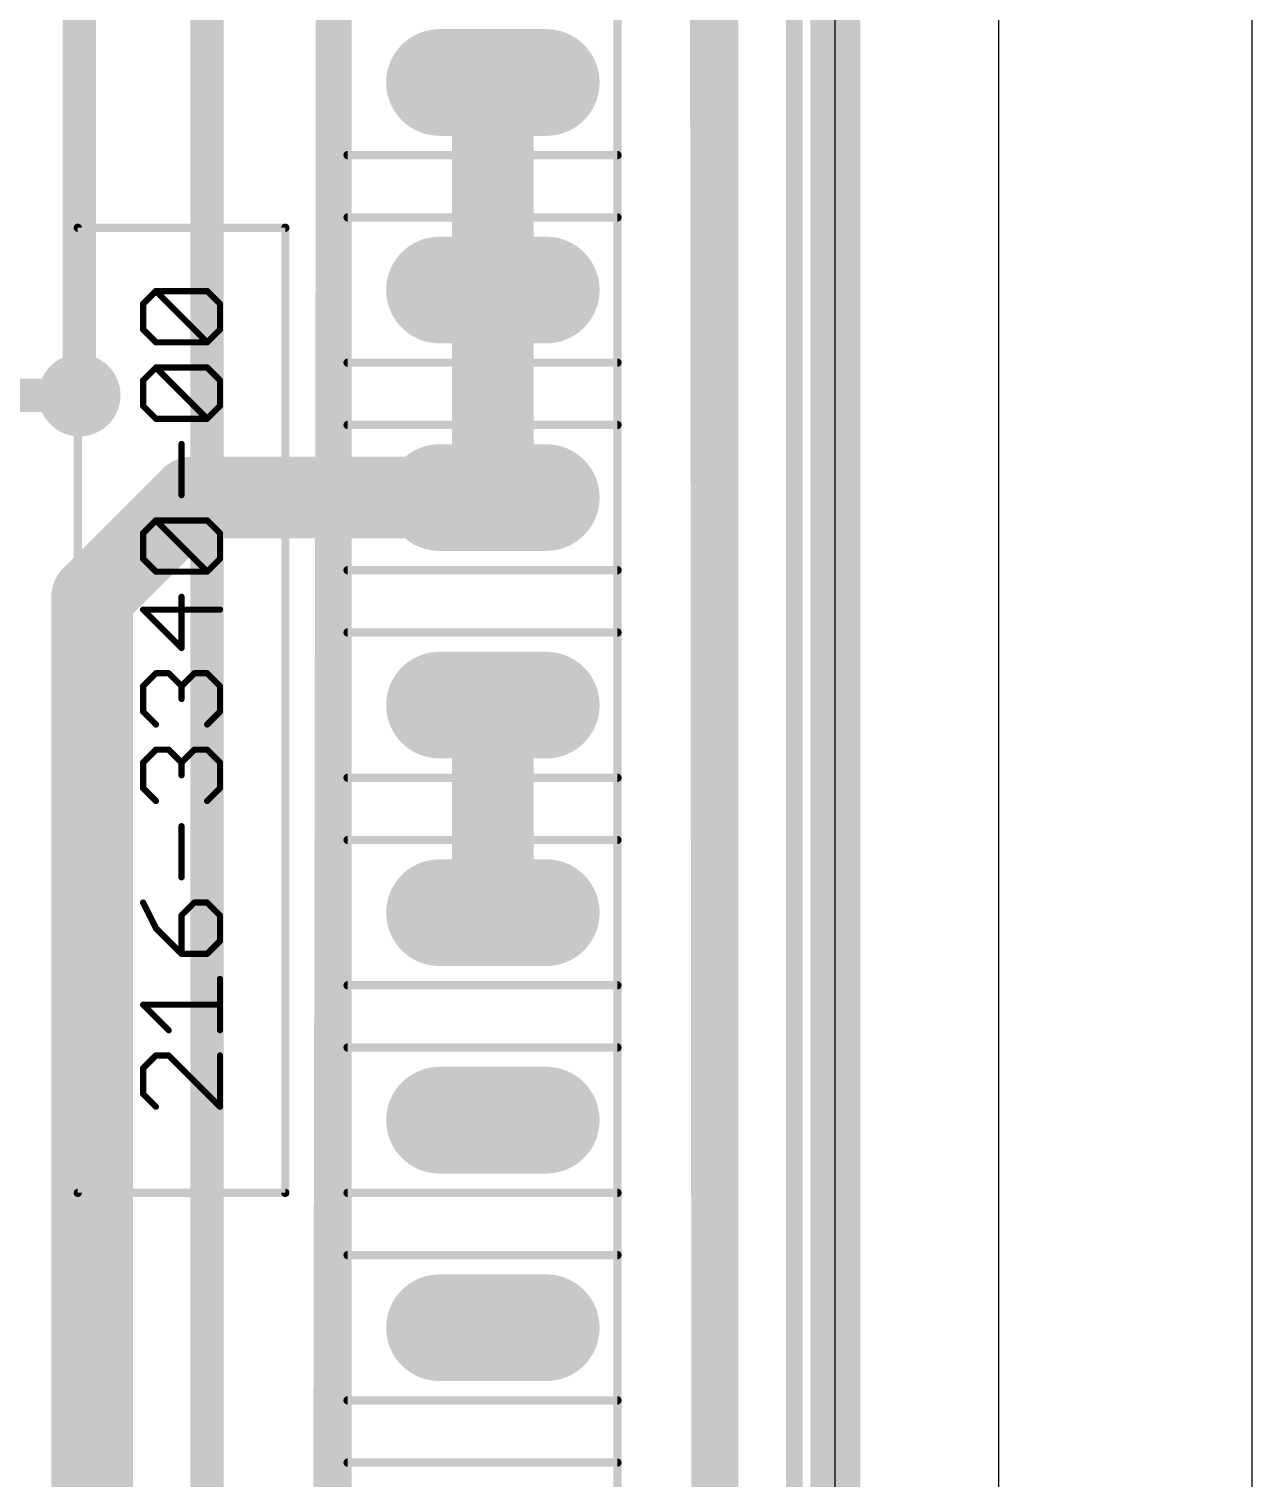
# Model space of a CAD drawing. Header units: inches. Extents: x -5 to 142, y -3 to 122.
# Drawn here: x 127.13 to 142.1, y 42.81 to 60.55 of the extents above; entities that cross this region are included whole.
import ezdxf

# ---------------------------------------------------------------- set-up
doc = ezdxf.new("R2010")
doc.units = ezdxf.units.IN
doc.header["$MEASUREMENT"] = 0
for name, color, linetype in [('1', 22, 'Continuous'), ('15', 22, 'Continuous'), ('16', 175, 'Continuous'), ('17', 82, 'Continuous'), ('18', 82, 'Continuous'), ('2', 175, 'Continuous'), ('20', 7, 'Continuous'), ('21', 253, 'Continuous'), ('51', 253, 'Continuous')]:
    doc.layers.add(name, color=color, linetype=linetype)

# ---------------------------------------------------------------- blocks, each defined once
blk = doc.blocks.new('LONGP100')
at = {"const_width": 1}
blk.add_lwpolyline([(-0.5, 0), (0.5, 0)], dxfattribs=at)
at = {"const_width": 0.5}
for points in [[(-0.5, 0.25, 1), (-0.5, -0.25)], [(0.5, -0.25, 1), (0.5, 0.25)]]:
    blk.add_lwpolyline(points, format="xyb", dxfattribs=at)
blk = doc.blocks.new('ROUNDP')
at = {"const_width": 0.5}
blk.add_lwpolyline([(0, -0.25, 1), (0, 0.25, 1), (0, -0.25)], format="xyb", dxfattribs=at)
blk = doc.blocks.new('ROUNDV')
at = {"const_width": 0.5}
blk.add_lwpolyline([(0, -0.25, 1), (0, 0.25, 1), (0, -0.25)], format="xyb", dxfattribs=at)

msp = doc.modelspace()

# ---------------------------------------------------------------- linework, layer by layer
for points in [[(-3.1, -3.1), (142.1, -3.1), (142.1, 118.1), (-3.1, 118.1)], [(0, 0), (139, 0), (139, 115), (0, 115)], [(137, 106.5), (128, 106.5), (128, 85.5), (109.5, 85.5), (109.5, 80.5), (2, 80.5), (2, 34.5), (127, 34.5), (127, 9.5), (137, 9.5), (137, 34.5), (137, 80.5), (137, 85.5)]]:
    msp.add_lwpolyline(points, close=True)
at = {"layer": '1'}
for points, const_width in [([(137, 106.5), (137, 9.5)], 0.4064), ([(135.5625, 24.4688), (135.5625, 68.625)], 0.5), ([(132.81, 59.89), (132.81, 57.35)], 1), ([(132.81, 57.35), (132.81, 54.81)], 1), ([(129.1225, 54.81), (127.9062, 53.5938)], 1), ([(132.81, 54.81), (129.1225, 54.81)], 1), ([(127.9062, 53.5938), (127.9062, 40.4688)], 1), ([(132.81, 52.27), (132.81, 49.73)], 1)]:
    msp.add_lwpolyline(points, dxfattribs=dict(at, const_width=const_width))
at = {"layer": '1', "const_width": 0.5}
for points in [[(133.06, 59.89, 1), (132.56, 59.89)], [(133.06, 57.35, 1), (132.56, 57.35)], [(132.56, 57.35, 1), (133.06, 57.35)], [(129.1225, 55.06, 1), (129.1225, 54.56)], [(129.2993, 54.6332, 1), (128.9457, 54.9868)], [(132.81, 54.56, 1), (132.81, 55.06)], [(132.56, 54.81, 1), (133.06, 54.81)], [(128.1562, 53.5938, 1), (127.6562, 53.5938)], [(127.7295, 53.7705, 1), (128.083, 53.417)], [(133.06, 52.27, 1), (132.56, 52.27)], [(132.56, 49.73, 1), (133.06, 49.73)]]:
    msp.add_lwpolyline(points, format="xyb", dxfattribs=at)
at = {"layer": '15'}
for points, const_width in [([(137, 9.5), (137, 106.5)], 0.6096), ([(129.3125, 62.6875), (129.3125, 41.0312)], 0.4064), ([(130.8438, 61.3438), (130.8438, 40.875)], 0.4064), ([(127.75, 56.0625), (120.0625, 56.0625)], 0.4064)]:
    msp.add_lwpolyline(points, dxfattribs=dict(at, const_width=const_width))
at = {"layer": '15', "const_width": 0.2032}
msp.add_lwpolyline([(127.75, 55.9609, 1), (127.75, 56.1641)], format="xyb", dxfattribs=at)
at = {"layer": '16'}
for points, const_width in [([(137, 106.5), (137, 9.5)], 0.4064), ([(135.4688, 65.1562), (135.5, 31.7188)], 0.5), ([(127.75, 62.1875), (127.75, 56.0625)], 0.4064)]:
    msp.add_lwpolyline(points, dxfattribs=dict(at, const_width=const_width))
at = {"layer": '16', "const_width": 0.2032}
msp.add_lwpolyline([(127.6484, 56.0625, 1), (127.8516, 56.0625)], format="xyb", dxfattribs=at)
at = {"layer": '2'}
for points, const_width in [([(137, 106.5), (137, 9.5)], 0.6096), ([(130.875, 75.2188), (130.8125, 41)], 0.4064)]:
    msp.add_lwpolyline(points, dxfattribs=dict(at, const_width=const_width))
at = {"layer": '20'}
msp.add_line((137, 9.5), (137, 106.5), dxfattribs=at)
at = {"layer": '21'}
for points, const_width in [([(136.5, 69.33), (136.5, 35.99)], 0.2032), ([(131.032, 40.459), (131.032, 61.541)], 0.1016), ([(135.35, 61.541), (135.35, 40.459)], 0.1016), ([(134.334, 41.221), (134.334, 60.779)], 0.1016), ([(127.73, 46.301), (127.73, 58.112)], 0.1016), ([(127.73, 58.112), (130.27, 58.112)], 0.1016), ([(130.27, 58.112), (130.27, 46.301)], 0.1016), ([(128.5293, 57.1806), (128.6861, 57.3374)], 0.0762), ([(128.6861, 57.3374), (129.3131, 57.3374)], 0.0762), ([(129.3131, 56.7103), (128.6861, 57.3374)], 0.0762), ([(129.3131, 57.3374), (129.4699, 57.1806)], 0.0762), ([(128.5293, 56.8671), (128.5293, 57.1806)], 0.0762), ([(129.4699, 57.1806), (129.4699, 56.8671)], 0.0762), ([(128.6861, 56.7103), (128.5293, 56.8671)], 0.0762), ([(129.4699, 56.8671), (129.3131, 56.7103)], 0.0762), ([(129.3131, 56.7103), (128.6861, 56.7103)], 0.0762), ([(128.5293, 56.2451), (128.6861, 56.4018)], 0.0762), ([(128.6861, 56.4018), (129.3131, 56.4018)], 0.0762), ([(129.3131, 55.7748), (128.6861, 56.4018)], 0.0762), ([(129.3131, 56.4018), (129.4699, 56.2451)], 0.0762), ([(128.5293, 55.9315), (128.5293, 56.2451)], 0.0762), ([(129.4699, 56.2451), (129.4699, 55.9315)], 0.0762), ([(128.6861, 55.7748), (128.5293, 55.9315)], 0.0762), ([(129.4699, 55.9315), (129.3131, 55.7748)], 0.0762), ([(129.3131, 55.7748), (128.6861, 55.7748)], 0.0762), ([(128.9996, 54.8392), (128.9996, 55.4663)], 0.0762), ([(128.5293, 54.374), (128.6861, 54.5308)], 0.0762), ([(128.6861, 54.5308), (129.3131, 54.5308)], 0.0762), ([(129.3131, 53.9037), (128.6861, 54.5308)], 0.0762), ([(129.3131, 54.5308), (129.4699, 54.374)], 0.0762), ([(128.5293, 54.0605), (128.5293, 54.374)], 0.0762), ([(129.4699, 54.374), (129.4699, 54.0605)], 0.0762), ([(128.6861, 53.9037), (128.5293, 54.0605)], 0.0762), ([(129.4699, 54.0605), (129.3131, 53.9037)], 0.0762), ([(129.3131, 53.9037), (128.6861, 53.9037)], 0.0762), ([(128.9996, 52.9682), (128.9996, 53.5953)], 0.0762), ([(129.4699, 53.4385), (128.5293, 53.4385)], 0.0762), ([(128.5293, 53.4385), (128.9996, 52.9682)], 0.0762), ([(128.5293, 52.503), (128.6861, 52.6598)], 0.0762), ([(128.6861, 52.6598), (128.8428, 52.6598)], 0.0762), ([(128.8428, 52.6598), (128.9996, 52.503)], 0.0762), ([(128.9996, 52.503), (129.1564, 52.6598)], 0.0762), ([(129.1564, 52.6598), (129.3131, 52.6598)], 0.0762), ([(129.3131, 52.6598), (129.4699, 52.503)], 0.0762), ([(128.5293, 52.1895), (128.5293, 52.503)], 0.0762), ([(128.9996, 52.503), (128.9996, 52.3462)], 0.0762), ([(129.4699, 52.503), (129.4699, 52.1895)], 0.0762), ([(128.6861, 52.0327), (128.5293, 52.1895)], 0.0762), ([(129.4699, 52.1895), (129.3131, 52.0327)], 0.0762), ([(128.5293, 51.5675), (128.6861, 51.7242)], 0.0762), ([(128.6861, 51.7242), (128.8428, 51.7242)], 0.0762), ([(128.8428, 51.7242), (128.9996, 51.5675)], 0.0762), ([(128.9996, 51.5675), (129.1564, 51.7242)], 0.0762), ([(129.1564, 51.7242), (129.3131, 51.7242)], 0.0762), ([(129.3131, 51.7242), (129.4699, 51.5675)], 0.0762), ([(128.5293, 51.2539), (128.5293, 51.5675)], 0.0762), ([(128.9996, 51.5675), (128.9996, 51.4107)], 0.0762), ([(129.4699, 51.5675), (129.4699, 51.2539)], 0.0762), ([(128.6861, 51.0972), (128.5293, 51.2539)], 0.0762), ([(129.4699, 51.2539), (129.3131, 51.0972)], 0.0762), ([(128.9996, 50.1617), (128.9996, 50.7887)], 0.0762), ([(128.5293, 49.8532), (128.6861, 49.5397)], 0.0762), ([(129.1564, 49.8532), (128.9996, 49.6964)], 0.0762), ([(129.3131, 49.8532), (129.1564, 49.8532)], 0.0762), ([(129.4699, 49.6964), (129.3131, 49.8532)], 0.0762), ([(128.9996, 49.6964), (128.9996, 49.2261)], 0.0762), ([(129.4699, 49.3829), (129.4699, 49.6964)], 0.0762), ([(128.6861, 49.5397), (128.9996, 49.2261)], 0.0762), ([(129.3131, 49.2261), (129.4699, 49.3829)], 0.0762), ([(128.9996, 49.2261), (129.3131, 49.2261)], 0.0762), ([(129.4699, 48.2906), (129.4699, 48.9177)], 0.0762), ([(128.8428, 48.2906), (128.5293, 48.6042)], 0.0762), ([(128.5293, 48.6042), (129.4699, 48.6042)], 0.0762), ([(128.6861, 47.9822), (128.5293, 47.8254)], 0.0762), ([(128.8428, 47.9822), (128.6861, 47.9822)], 0.0762), ([(129.4699, 47.3551), (128.8428, 47.9822)], 0.0762), ([(129.4699, 47.9822), (129.4699, 47.3551)], 0.0762), ([(128.5293, 47.8254), (128.5293, 47.5119)], 0.0762), ([(128.5293, 47.5119), (128.6861, 47.3551)], 0.0762), ([(130.27, 46.301), (127.73, 46.301)], 0.1016)]:
    msp.add_lwpolyline(points, dxfattribs=dict(at, const_width=const_width))
for points, const_width in [([(127.7554, 58.112, 1), (127.7046, 58.112)], 0.0508), ([(127.73, 58.1374, 1), (127.73, 58.0866)], 0.0508), ([(130.2954, 58.112, 1), (130.2446, 58.112)], 0.0508), ([(130.27, 58.0866, 1), (130.27, 58.1374)], 0.0508), ([(128.6861, 57.3564, 1), (128.6861, 57.3183)], 0.0381), ([(128.6995, 57.3508, 1), (128.6726, 57.3239)], 0.0381), ([(128.6995, 57.3239, 1), (128.6726, 57.3508)], 0.0381), ([(129.3266, 57.3508, 1), (129.2997, 57.3239)], 0.0381), ([(129.3131, 57.3183, 1), (129.3131, 57.3564)], 0.0381), ([(128.5483, 57.1806, 1), (128.5102, 57.1806)], 0.0381), ([(128.5158, 57.1941, 1), (128.5428, 57.1671)], 0.0381), ([(129.489, 57.1806, 1), (129.4509, 57.1806)], 0.0381), ([(129.4564, 57.1671, 1), (129.4834, 57.1941)], 0.0381), ([(128.5428, 56.8805, 1), (128.5158, 56.8536)], 0.0381), ([(128.5102, 56.8671, 1), (128.5483, 56.8671)], 0.0381), ([(129.4509, 56.8671, 1), (129.489, 56.8671)], 0.0381), ([(129.4834, 56.8536, 1), (129.4564, 56.8805)], 0.0381), ([(128.6861, 56.7293, 1), (128.6861, 56.6912)], 0.0381), ([(128.6726, 56.6968, 1), (128.6995, 56.7238)], 0.0381), ([(129.2997, 56.7238, 1), (129.3266, 56.6968)], 0.0381), ([(129.2997, 56.6968, 1), (129.3266, 56.7238)], 0.0381), ([(129.3131, 56.6912, 1), (129.3131, 56.7293)], 0.0381), ([(128.6861, 56.4209, 1), (128.6861, 56.3828)], 0.0381), ([(128.6995, 56.4153, 1), (128.6726, 56.3884)], 0.0381), ([(128.6995, 56.3884, 1), (128.6726, 56.4153)], 0.0381), ([(129.3266, 56.4153, 1), (129.2997, 56.3884)], 0.0381), ([(129.3131, 56.3828, 1), (129.3131, 56.4209)], 0.0381), ([(128.5483, 56.2451, 1), (128.5102, 56.2451)], 0.0381), ([(128.5158, 56.2585, 1), (128.5428, 56.2316)], 0.0381), ([(129.489, 56.2451, 1), (129.4509, 56.2451)], 0.0381), ([(129.4564, 56.2316, 1), (129.4834, 56.2585)], 0.0381), ([(128.5428, 55.945, 1), (128.5158, 55.9181)], 0.0381), ([(128.5102, 55.9315, 1), (128.5483, 55.9315)], 0.0381), ([(129.4509, 55.9315, 1), (129.489, 55.9315)], 0.0381), ([(129.4834, 55.9181, 1), (129.4564, 55.945)], 0.0381), ([(128.6861, 55.7938, 1), (128.6861, 55.7557)], 0.0381), ([(128.6726, 55.7613, 1), (128.6995, 55.7882)], 0.0381), ([(129.2997, 55.7882, 1), (129.3266, 55.7613)], 0.0381), ([(129.2997, 55.7613, 1), (129.3266, 55.7882)], 0.0381), ([(129.3131, 55.7557, 1), (129.3131, 55.7938)], 0.0381), ([(129.0186, 55.4663, 1), (128.9806, 55.4663)], 0.0381), ([(128.9806, 54.8392, 1), (129.0186, 54.8392)], 0.0381), ([(128.6995, 54.5443, 1), (128.6726, 54.5173)], 0.0381), ([(128.6861, 54.5498, 1), (128.6861, 54.5117)], 0.0381), ([(128.6995, 54.5173, 1), (128.6726, 54.5443)], 0.0381), ([(129.3266, 54.5443, 1), (129.2997, 54.5173)], 0.0381), ([(129.3131, 54.5117, 1), (129.3131, 54.5498)], 0.0381), ([(128.5483, 54.374, 1), (128.5102, 54.374)], 0.0381), ([(128.5158, 54.3875, 1), (128.5428, 54.3606)], 0.0381), ([(129.489, 54.374, 1), (129.4509, 54.374)], 0.0381), ([(129.4564, 54.3606, 1), (129.4834, 54.3875)], 0.0381), ([(128.5428, 54.074, 1), (128.5158, 54.047)], 0.0381), ([(129.4834, 54.047, 1), (129.4564, 54.074)], 0.0381), ([(128.5102, 54.0605, 1), (128.5483, 54.0605)], 0.0381), ([(128.6861, 53.9228, 1), (128.6861, 53.8847)], 0.0381), ([(128.6726, 53.8903, 1), (128.6995, 53.9172)], 0.0381), ([(129.2997, 53.9172, 1), (129.3266, 53.8903)], 0.0381), ([(129.2997, 53.8903, 1), (129.3266, 53.9172)], 0.0381), ([(129.3131, 53.8847, 1), (129.3131, 53.9228)], 0.0381), ([(129.4509, 54.0605, 1), (129.489, 54.0605)], 0.0381), ([(129.0186, 53.5953, 1), (128.9806, 53.5953)], 0.0381), ([(128.5293, 53.4576, 1), (128.5293, 53.4195)], 0.0381), ([(128.5428, 53.452, 1), (128.5158, 53.425)], 0.0381), ([(129.4699, 53.4195, 1), (129.4699, 53.4576)], 0.0381), ([(128.9806, 52.9682, 1), (129.0186, 52.9682)], 0.0381), ([(128.9861, 52.9547, 1), (129.0131, 52.9817)], 0.0381), ([(128.6861, 52.6788, 1), (128.6861, 52.6407)], 0.0381), ([(128.6995, 52.6463, 1), (128.6726, 52.6732)], 0.0381), ([(128.8563, 52.6732, 1), (128.8294, 52.6463)], 0.0381), ([(128.8428, 52.6407, 1), (128.8428, 52.6788)], 0.0381), ([(129.1564, 52.6788, 1), (129.1564, 52.6407)], 0.0381), ([(129.1698, 52.6463, 1), (129.1429, 52.6732)], 0.0381), ([(129.3266, 52.6732, 1), (129.2997, 52.6463)], 0.0381), ([(129.3131, 52.6407, 1), (129.3131, 52.6788)], 0.0381), ([(128.5483, 52.503, 1), (128.5102, 52.503)], 0.0381), ([(128.5158, 52.5165, 1), (128.5428, 52.4895)], 0.0381), ([(128.9861, 52.5165, 1), (129.0131, 52.4895)], 0.0381), ([(129.0186, 52.503, 1), (128.9806, 52.503)], 0.0381), ([(128.9861, 52.4895, 1), (129.0131, 52.5165)], 0.0381), ([(129.489, 52.503, 1), (129.4509, 52.503)], 0.0381), ([(129.4564, 52.4895, 1), (129.4834, 52.5165)], 0.0381), ([(128.9806, 52.3462, 1), (129.0186, 52.3462)], 0.0381), ([(128.5428, 52.2029, 1), (128.5158, 52.176)], 0.0381), ([(128.5102, 52.1895, 1), (128.5483, 52.1895)], 0.0381), ([(129.4509, 52.1895, 1), (129.489, 52.1895)], 0.0381), ([(129.4834, 52.176, 1), (129.4564, 52.2029)], 0.0381), ([(128.6726, 52.0192, 1), (128.6995, 52.0462)], 0.0381), ([(129.2997, 52.0462, 1), (129.3266, 52.0192)], 0.0381), ([(128.6861, 51.7433, 1), (128.6861, 51.7052)], 0.0381), ([(128.6995, 51.7108, 1), (128.6726, 51.7377)], 0.0381), ([(128.8563, 51.7377, 1), (128.8294, 51.7108)], 0.0381), ([(128.8428, 51.7052, 1), (128.8428, 51.7433)], 0.0381), ([(129.1564, 51.7433, 1), (129.1564, 51.7052)], 0.0381), ([(129.1698, 51.7108, 1), (129.1429, 51.7377)], 0.0381), ([(129.3266, 51.7377, 1), (129.2997, 51.7108)], 0.0381), ([(129.3131, 51.7052, 1), (129.3131, 51.7433)], 0.0381), ([(128.5483, 51.5675, 1), (128.5102, 51.5675)], 0.0381), ([(128.5158, 51.5809, 1), (128.5428, 51.554)], 0.0381), ([(128.9861, 51.5809, 1), (129.0131, 51.554)], 0.0381), ([(129.0186, 51.5675, 1), (128.9806, 51.5675)], 0.0381), ([(128.9806, 51.4107, 1), (129.0186, 51.4107)], 0.0381), ([(128.9861, 51.554, 1), (129.0131, 51.5809)], 0.0381), ([(129.489, 51.5675, 1), (129.4509, 51.5675)], 0.0381), ([(129.4564, 51.554, 1), (129.4834, 51.5809)], 0.0381), ([(128.5428, 51.2674, 1), (128.5158, 51.2405)], 0.0381), ([(128.5102, 51.2539, 1), (128.5483, 51.2539)], 0.0381), ([(129.4509, 51.2539, 1), (129.489, 51.2539)], 0.0381), ([(129.4834, 51.2405, 1), (129.4564, 51.2674)], 0.0381), ([(128.6726, 51.0837, 1), (128.6995, 51.1106)], 0.0381), ([(129.2997, 51.1106, 1), (129.3266, 51.0837)], 0.0381), ([(129.0186, 50.7887, 1), (128.9806, 50.7887)], 0.0381), ([(128.9806, 50.1617, 1), (129.0186, 50.1617)], 0.0381), ([(128.5463, 49.8617, 1), (128.5123, 49.8447)], 0.0381), ([(129.1564, 49.8723, 1), (129.1564, 49.8342)], 0.0381), ([(129.1698, 49.8397, 1), (129.1429, 49.8667)], 0.0381), ([(129.3266, 49.8667, 1), (129.2997, 49.8397)], 0.0381), ([(129.3131, 49.8342, 1), (129.3131, 49.8723)], 0.0381), ([(128.9861, 49.7099, 1), (129.0131, 49.683)], 0.0381), ([(129.0186, 49.6964, 1), (128.9806, 49.6964)], 0.0381), ([(129.489, 49.6964, 1), (129.4509, 49.6964)], 0.0381), ([(129.4564, 49.683, 1), (129.4834, 49.7099)], 0.0381), ([(128.6995, 49.5531, 1), (128.6726, 49.5262)], 0.0381), ([(128.669, 49.5312, 1), (128.7031, 49.5482)], 0.0381), ([(129.4509, 49.3829, 1), (129.489, 49.3829)], 0.0381), ([(129.4834, 49.3694, 1), (129.4564, 49.3964)], 0.0381), ([(128.9996, 49.2452, 1), (128.9996, 49.2071)], 0.0381), ([(128.9806, 49.2261, 1), (129.0186, 49.2261)], 0.0381), ([(128.9861, 49.2127, 1), (129.0131, 49.2396)], 0.0381), ([(129.2997, 49.2396, 1), (129.3266, 49.2127)], 0.0381), ([(129.3131, 49.2071, 1), (129.3131, 49.2452)], 0.0381), ([(129.489, 48.9177, 1), (129.4509, 48.9177)], 0.0381), ([(128.5428, 48.6176, 1), (128.5158, 48.5907)], 0.0381), ([(128.5293, 48.6232, 1), (128.5293, 48.5851)], 0.0381), ([(129.4699, 48.5851, 1), (129.4699, 48.6232)], 0.0381), ([(128.8294, 48.2771, 1), (128.8563, 48.3041)], 0.0381), ([(129.4509, 48.2906, 1), (129.489, 48.2906)], 0.0381), ([(128.6861, 48.0012, 1), (128.6861, 47.9631)], 0.0381), ([(128.6995, 47.9687, 1), (128.6726, 47.9956)], 0.0381), ([(128.8563, 47.9956, 1), (128.8294, 47.9687)], 0.0381), ([(128.8428, 47.9631, 1), (128.8428, 48.0012)], 0.0381), ([(129.489, 47.9822, 1), (129.4509, 47.9822)], 0.0381), ([(128.5483, 47.8254, 1), (128.5102, 47.8254)], 0.0381), ([(128.5158, 47.8389, 1), (128.5428, 47.8119)], 0.0381), ([(128.5428, 47.5253, 1), (128.5158, 47.4984)], 0.0381), ([(128.5102, 47.5119, 1), (128.5483, 47.5119)], 0.0381), ([(128.6726, 47.3416, 1), (128.6995, 47.3686)], 0.0381), ([(129.4509, 47.3551, 1), (129.489, 47.3551)], 0.0381), ([(129.4564, 47.3416, 1), (129.4834, 47.3686)], 0.0381), ([(127.73, 46.3264, 1), (127.73, 46.2756)], 0.0508), ([(127.7046, 46.301, 1), (127.7554, 46.301)], 0.0508), ([(130.2446, 46.301, 1), (130.2954, 46.301)], 0.0508), ([(130.27, 46.2756, 1), (130.27, 46.3264)], 0.0508)]:
    msp.add_lwpolyline(points, format="xyb", dxfattribs=dict(at, const_width=const_width))
at = {"layer": '51', "const_width": 0.1016}
for points in [[(131.032, 59.001), (134.334, 59.001)], [(131.032, 58.239), (134.334, 58.239)], [(131.032, 56.461), (134.334, 56.461)], [(131.032, 55.699), (134.334, 55.699)], [(131.032, 53.921), (134.334, 53.921)], [(131.032, 53.159), (134.334, 53.159)], [(131.032, 51.381), (134.334, 51.381)], [(131.032, 50.619), (134.334, 50.619)], [(131.032, 48.841), (134.334, 48.841)], [(131.032, 48.079), (134.334, 48.079)], [(131.032, 46.301), (134.334, 46.301)], [(131.032, 45.539), (134.334, 45.539)], [(131.032, 43.761), (134.334, 43.761)], [(131.032, 42.999), (134.334, 42.999)]]:
    msp.add_lwpolyline(points, dxfattribs=at)
at = {"layer": '51', "const_width": 0.0508}
for points in [[(131.032, 59.0264, 1), (131.032, 58.9756)], [(134.334, 58.9756, 1), (134.334, 59.0264)], [(131.032, 58.2644, 1), (131.032, 58.2136)], [(134.334, 58.2136, 1), (134.334, 58.2644)], [(131.032, 56.4864, 1), (131.032, 56.4356)], [(134.334, 56.4356, 1), (134.334, 56.4864)], [(131.032, 55.7244, 1), (131.032, 55.6736)], [(134.334, 55.6736, 1), (134.334, 55.7244)], [(131.032, 53.9464, 1), (131.032, 53.8956)], [(134.334, 53.8956, 1), (134.334, 53.9464)], [(131.032, 53.1844, 1), (131.032, 53.1336)], [(134.334, 53.1336, 1), (134.334, 53.1844)], [(131.032, 51.4064, 1), (131.032, 51.3556)], [(134.334, 51.3556, 1), (134.334, 51.4064)], [(131.032, 50.6444, 1), (131.032, 50.5936)], [(134.334, 50.5936, 1), (134.334, 50.6444)], [(131.032, 48.8664, 1), (131.032, 48.8156)], [(134.334, 48.8156, 1), (134.334, 48.8664)], [(131.032, 48.1044, 1), (131.032, 48.0536)], [(134.334, 48.0536, 1), (134.334, 48.1044)], [(131.032, 46.3264, 1), (131.032, 46.2756)], [(134.334, 46.2756, 1), (134.334, 46.3264)], [(131.032, 45.5644, 1), (131.032, 45.5136)], [(134.334, 45.5136, 1), (134.334, 45.5644)], [(131.032, 43.7864, 1), (131.032, 43.7356)], [(134.334, 43.7356, 1), (134.334, 43.7864)], [(131.032, 43.0244, 1), (131.032, 42.9736)], [(134.334, 42.9736, 1), (134.334, 43.0244)]]:
    msp.add_lwpolyline(points, format="xyb", dxfattribs=at)

# ---------------------------------------------------------------- block references
at = {"layer": '17', "xscale": 1.3064, "yscale": 1.3064}
for name, p in [('LONGP100', (132.81, 59.89)), ('LONGP100', (132.81, 59.89)), ('ROUNDP', (132.81, 59.89)), ('ROUNDP', (132.81, 59.89)), ('LONGP100', (132.81, 57.35)), ('LONGP100', (132.81, 57.35)), ('ROUNDP', (132.81, 57.35)), ('ROUNDP', (132.81, 57.35)), ('LONGP100', (132.81, 54.81)), ('LONGP100', (132.81, 54.81)), ('ROUNDP', (132.81, 54.81)), ('ROUNDP', (132.81, 54.81)), ('LONGP100', (132.81, 52.27)), ('LONGP100', (132.81, 52.27)), ('ROUNDP', (132.81, 52.27)), ('ROUNDP', (132.81, 52.27)), ('LONGP100', (132.81, 49.73)), ('LONGP100', (132.81, 49.73)), ('ROUNDP', (132.81, 49.73)), ('ROUNDP', (132.81, 49.73)), ('LONGP100', (132.81, 47.19)), ('LONGP100', (132.81, 47.19)), ('ROUNDP', (132.81, 47.19)), ('ROUNDP', (132.81, 47.19)), ('LONGP100', (132.81, 44.65)), ('LONGP100', (132.81, 44.65)), ('ROUNDP', (132.81, 44.65)), ('ROUNDP', (132.81, 44.65))]:
    msp.add_blockref(name, p, dxfattribs=at)
at = {"layer": '18'}
for xscale, yscale in [(1.0064, 1.0064), (1.0064, 1.0064), (0.9048, 0.9048), (0.9048, 0.9048)]:
    msp.add_blockref('ROUNDV', (127.75, 56.0625), dxfattribs=dict(at, xscale=xscale, yscale=yscale))

doc.saveas('drawing.dxf')
